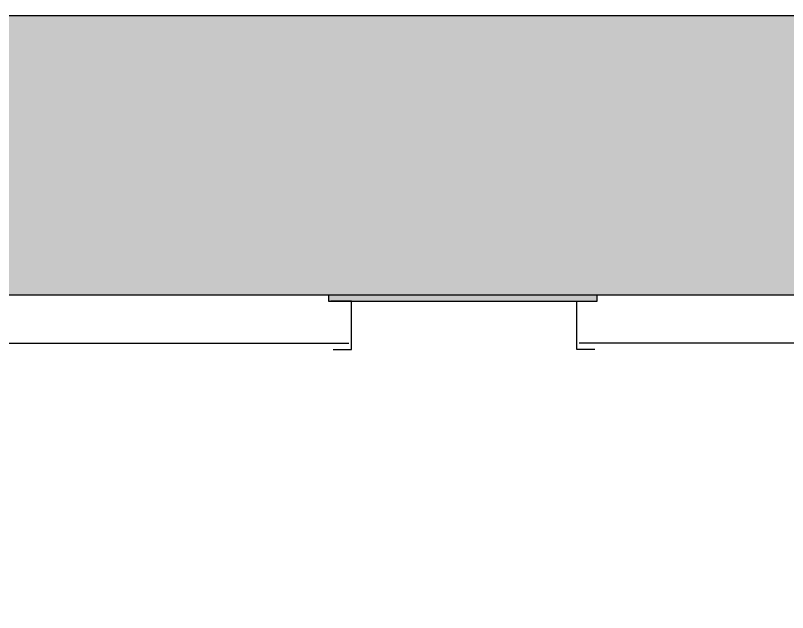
# Model space of a CAD drawing. Header units: inches. Extents: x -116118 to 73671, y 138219 to 302509.
# Drawn here: x -60951 to -56808, y 254485 to 257688 of the extents above; entities that cross this region are included whole.
import ezdxf

# ---------------------------------------------------------------- set-up
doc = ezdxf.new("R2010")
doc.units = ezdxf.units.IN
doc.header["$MEASUREMENT"] = 0
doc.layers.get('0').update_dxf_attribs({"color": 250})
doc.layers.add('1-Structure', color=7, linetype='Continuous')
doc.layers.add('2-Porte-Quai', color=7, linetype='Continuous')

# ---------------------------------------------------------------- blocks, each defined once
blk = doc.blocks.new('A$C5E2A7F44')
at = {"layer": '1-Structure'}
blk.add_hatch(color=256, dxfattribs=at).paths.add_polyline_path([(0, 25), (1110, 25), (1110, 0), (0, 0)])
blk.add_lwpolyline([(0, 25), (1110, 25), (1110, 0), (0, 0)], close=True, dxfattribs=at)
blk = doc.blocks.new('A$C32844CA2')
at = {"layer": '1-Structure'}
blk.add_line((85, 174), (2685, 174), dxfattribs=at)
at = {"layer": '2-Porte-Quai'}
blk.add_line((10, 174), (2760, 174), dxfattribs=at)
for points in [[(75, 200), (0, 200), (0, 0), (85, 0.1)], [(2695, 200), (2770, 200), (2770, 0), (2685, 0)]]:
    blk.add_lwpolyline(points, dxfattribs=at)
blk = doc.blocks.new('SETUP')
at = {"layer": '2-Porte-Quai'}
h = blk.add_hatch(dxfattribs=at)
h.set_pattern_fill('ANGLE', color=109, scale=1000, style=0)
h.set_pattern_definition([(0, (-190049.64, -131656.58), (0, 275), [200, -75]), (90, (-190049.64, -131656.58), (-275, 2e-14), [200, -75])])
h.paths.add_polyline_path([(7103.3, 15000.1), (10820.9, 15000.1), (10820.9, 3000.1), (7103.3, 3000.1)])
h.paths.add_polyline_path([(15317.6, 1569.2), (44560, 1569.2), (44560, 25), (15384.8, 25)])
h.paths.add_polyline_path([(14890.4, -26120.5), (51977, -26120.5), (51977, -27273.9), (14890.4, -27273.9)])
at = {"ltscale": 100}
blk.add_lwpolyline([(14890.4, -26120.5), (51977, -26120.5), (51977, -27273.9), (14890.4, -27273.9)], close=True, dxfattribs=at)
at = {"layer": '1-Structure', "xscale": -1}
blk.add_blockref('A$C5E2A7F44', (48270, -26120.3), dxfattribs=at)
at = {"layer": '2-Porte-Quai'}
blk.add_blockref('A$C32844CA2', (44475, -26095.3), dxfattribs=at)
at = {"layer": '2-Porte-Quai', "xscale": -1}
blk.add_blockref('A$C32844CA2', (50945, -26095.3), dxfattribs=at)

msp = doc.modelspace()

# ---------------------------------------------------------------- block references
at = {"xscale": 1.3, "yscale": 1.3, "zscale": 1.3, "rotation": 180}
msp.add_blockref('SETUP', (3479.3, 222231.7), dxfattribs=at)

doc.saveas('drawing.dxf')
